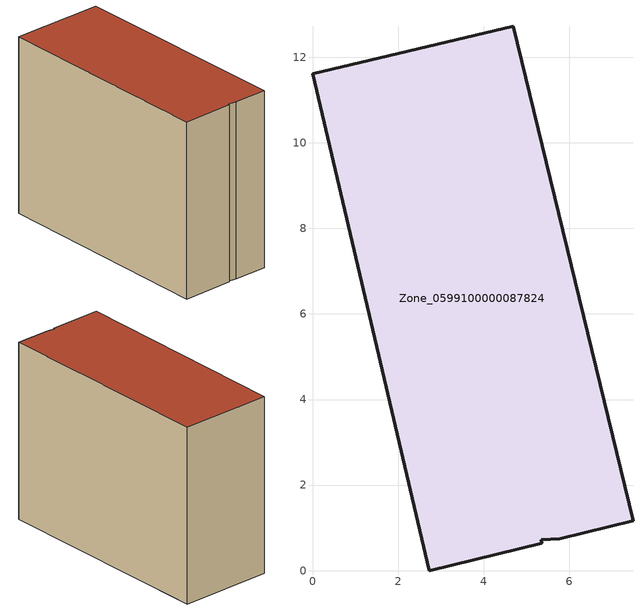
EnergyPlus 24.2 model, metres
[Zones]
Zone_0599100000087824
 floor ground (C_G): 7.49,1.16 5.78,0.75 5.34,0.72 5.36,0.64 2.73,0 0,11.61 4.69,12.72 z0
 wall outside (C_F): 2.73,0 5.36,0.64 5.34,0.72 5.78,0.75 7.49,1.16 4.69,12.72 0,11.61 2.73,0 z0:9.32
 roof outside (C_R): 5.78,0.75 7.49,1.16 4.69,12.72 0,11.61 2.73,0 5.36,0.64 5.34,0.72 z9.32
[BUILDING]
Pand.0599100000087824: North Axis=0; Terrain=City; Loads Convergence Tolerance Value=0.04; Temperature Convergence Tolerance Value=0.4; Solar Distribution=FullExterior; Maximum Number of Warmup Days=25; Minimum Number of Warmup Days=1
[Site:Location]
Rotterdam.The.Hague.AP_ZH_NLD Design_Conditions: Latitude=51.96; Longitude=4.45; Time Zone=1; Elevation=-4.5
[SITE:GROUNDTEMPERATURE:BUILDINGSURFACE]
18, 18, 18, 18, 18, 18, 18, 18, 18, 18, 18, 18
[MATERIAL] Thermal Absorptance=0.9; Solar Absorptance=0.7; Visible Absorptance=0.7
Name | Roughness | Thickness | Conductivity | Density | Specific Heat
G.TI.1946 | MediumSmooth | 0.15 | 1 | 540 | 1210
F.TI.1946 | Rough | 0.3 | 0.857143 | 1920 | 840
R.TI.1946 | MediumRough | 0.2 | 0.1 | 1500 | 1000
[CONSTRUCTION]
C_G: G.TI.1946
C_F: F.TI.1946
C_R: R.TI.1946
[ZONE]
Zone_0599100000087824: Type=1; Multiplier=1; Ceiling Height=Autocalculate; Volume=Autocalculate; Floor Area=autocalculate; Part of Total Floor Area=Yes
[ZONEINFILTRATION:DESIGNFLOWRATE]
Infil_Zone_0599100000087824: Zone or ZoneList or Space or SpaceList=Zone_0599100000087824; Schedule=AlwaysOn; Design Flow Rate Calculation Method=Flow/Area; Flow Rate per Floor Area=0.003; Constant Term Coefficient=1; Temperature Term Coefficient=0; Velocity Term Coefficient=0; Velocity Squared Term Coefficient=0
[HVACTEMPLATE:ZONE:IDEALLOADSAIRSYSTEM]
Zone_0599100000087824: Maximum Heating Supply Air Temperature=50; Minimum Cooling Supply Air Temperature=13; Maximum Heating Supply Air Humidity Ratio=0.0156; Minimum Cooling Supply Air Humidity Ratio=0.0077; Heating Limit=NoLimit; Cooling Limit=NoLimit; Dehumidification Control Type=ConstantSensibleHeatRatio; Cooling Sensible Heat Ratio=0.7; Dehumidification Setpoint=60; Humidification Control Type=None; Humidification Setpoint=30; Outdoor Air Method=None; Outdoor Air Flow Rate per Person=0.00944; Outdoor Air Flow Rate per Zone Floor Area=0; Outdoor Air Flow Rate per Zone=0; Demand Controlled Ventilation Type=None; Outdoor Air Economizer Type=NoEconomizer; Heat Recovery Type=None; Sensible Heat Recovery Effectiveness=0.7; Latent Heat Recovery Effectiveness=0.65
[ZONECONTROL:THERMOSTAT]
ThermostatControl_Zone_0599100000087824: Zone or ZoneList=Zone_0599100000087824; Control Type Schedule=DualSetpointControlType; Control 1=Thermostat_Zone_0599100000087824; Temperature Difference Between Cutout And Setpoint=0
[THERMOSTATSETPOINT:DUALSETPOINT]
Thermostat_Zone_0599100000087824: Heating Setpoint Temperature Schedule=HeatingSetpoint_Zone_0599100000087824; Cooling Setpoint Temperature Schedule=CoolingSetpoint_Zone_0599100000087824
[SCHEDULE:COMPACT]
HeatingSetpoint_Zone_0599100000087824: Through: 12/31, For: AllDays, Until: 24:00, 21
CoolingSetpoint_Zone_0599100000087824: Through: 12/31, For: AllDays, Until: 24:00, 24
DualSetpointControlType: Through: 12/31, For: AllDays, Until: 24:00, 4
AlwaysOn: Through: 12/31, For: AllDays, Until: 24:00, 1
